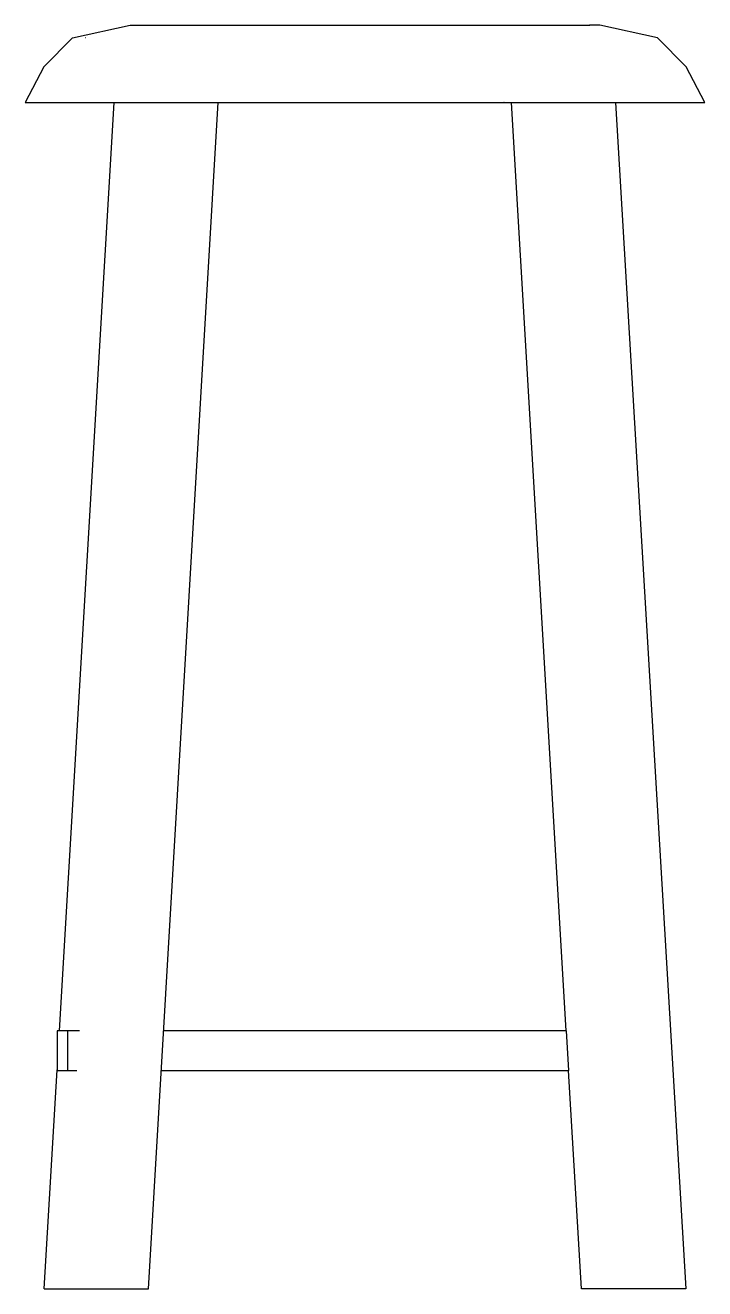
# Model space of a CAD drawing. Extents: x -0.217 to 0.217, y 0 to 0.809.
import ezdxf

# ---------------------------------------------------------------- set-up
doc = ezdxf.new("R2010")
doc.units = 0
doc.layers.get('0').update_dxf_attribs({"linetype": 'CONTINUOUS'})

msp = doc.modelspace()

# ---------------------------------------------------------------- linework, layer by layer
at = {"color": 0, "linetype": 'BYBLOCK'}
for p, q in [((-0.20562, 0.78211), (-0.18719, 0.80083)), ((-0.18719, 0.80083), (-0.15022, 0.8088)), ((-0.17892, 0.80083), (-0.17904, 0.80083)), ((-0.15022, 0.8088), (-0.15034, 0.8088)), ((-0.15034, 0.8088), (0.14382, 0.8088)), ((0.14382, 0.8088), (0.14357, 0.8088)), ((0.15034, 0.8088), (0.14382, 0.8088)), ((0.18719, 0.80083), (0.15034, 0.8088)), ((0.20562, 0.78211), (0.18719, 0.80083)), ((-0.20562, 0.78211), (-0.2174, 0.75947)), ((0.2174, 0.75947), (0.20562, 0.78211)), ((-0.2174, 0.75947), (0.2174, 0.75947)), ((-0.19559, 0.16507), (-0.16049, 0.75947)), ((-0.13856, 0), (-0.09394, 0.75947)), ((-0.08893, 0.75947), (-0.0888, 0.75947)), ((-0.00006, 0.75947), (0.00006, 0.75947)), ((0.08905, 0.75947), (0.0888, 0.75947)), ((0.12878, 0.16507), (0.09382, 0.75947)), ((0.16037, 0.75947), (0.20524, 0)), ((-0.1828, 0.16507), (-0.19697, 0.16507)), ((-0.19697, 0.16507), (-0.19697, 0.13973)), ((-0.1902, 0.13973), (-0.1902, 0.16507)), ((0.12878, 0.16507), (-0.12891, 0.16507)), ((0.12878, 0.16507), (0.13029, 0.13973)), ((-0.20524, 0), (-0.19697, 0.14003)), ((-0.19697, 0.13973), (-0.18431, 0.13973)), ((-0.13041, 0.13973), (0.13029, 0.13973)), ((0.13856, 0), (0.13029, 0.13973)), ((-0.20524, 0), (-0.13856, 0)), ((0.20524, 0), (0.13856, 0))]:
    msp.add_line(p, q, dxfattribs=at)

doc.saveas('drawing.dxf')
